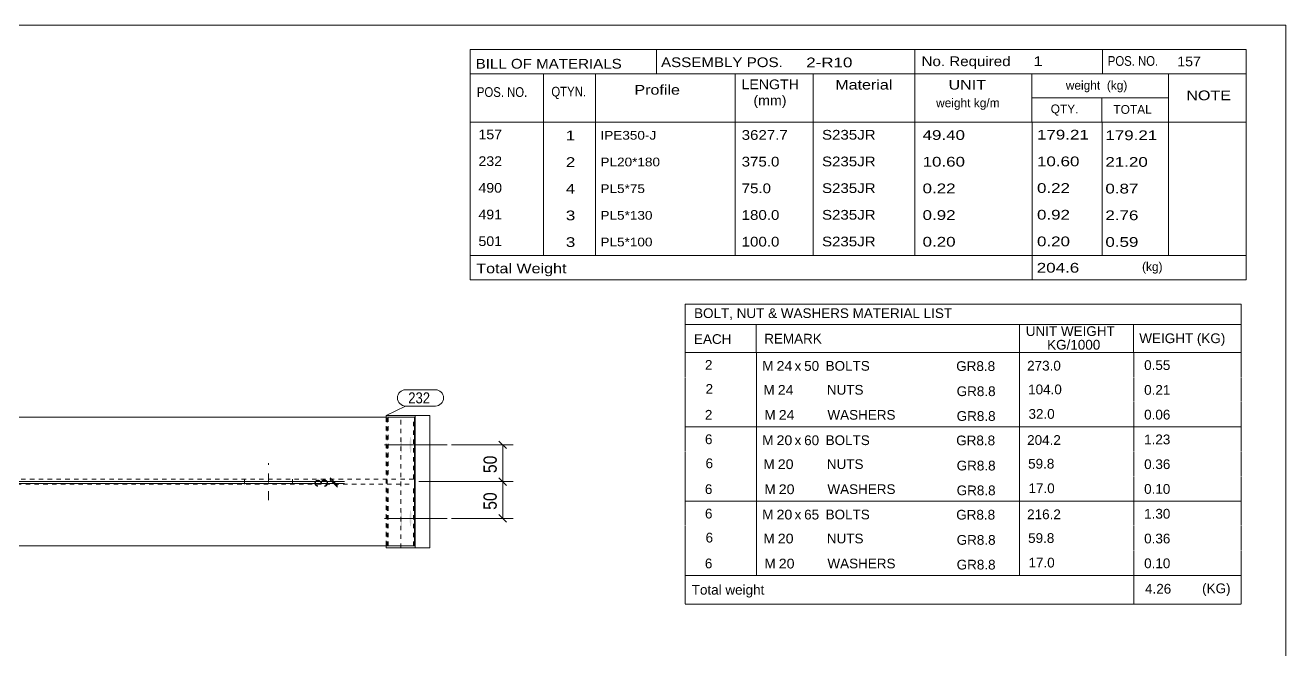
# Model space of a CAD drawing. Header units: millimetres. Extents: x 2 to 825, y 1 to 579.
# Drawn here: x 539.1 to 825, y 437.3 to 579 of the extents above; entities that cross this region are included whole.
import ezdxf

# ---------------------------------------------------------------- set-up
doc = ezdxf.new("R2010")
doc.units = ezdxf.units.MM
for name, pattern in [('XKITLINE00', [0]), ('XKITLINE01', [4, 1, -1, 1, -1]), ('XKITLINE02', [4, 2, -2])]:
    doc.linetypes.add(name, pattern=pattern)
for name, color, linetype, lineweight in [('Bolt', 3, 'Continuous', 0), ('Dimensions', 7, 'Continuous', 0), ('DrawingSheet', 5, 'Continuous', 0), ('OtherObjectType', 7, 'Continuous', 0), ('Part', 2, 'Continuous', 0), ('PartMark', 7, 'Continuous', 0)]:
    doc.layers.add(name, color=color, linetype=linetype, lineweight=lineweight)
doc.styles.add('ARIAL', font='ARIAL.TTF')
doc.styles.add('ARIAL_NARROW', font='ARIALN.TTF')

# ---------------------------------------------------------------- blocks, each defined once
blk = doc.blocks.new('*A26')
at = {"layer": 'Bolt', "color": 3, "linetype": 'XKITLINE02', "lineweight": 0}
for p, q in [((594.26, 471.32), (594.26, 479.65)), ((588.85, 474.9), (588.85, 476.07)), ((599.68, 474.9), (599.68, 476.07))]:
    blk.add_line(p, q, dxfattribs=at)
blk = doc.blocks.new('*A35')
at = {"layer": 'Bolt'}
for points in [[(624.58, 483.77), (624.58, 483.73), (624.58, 483.68), (624.58, 483.64), (624.58, 483.59), (624.58, 483.55), (624.58, 483.5), (624.58, 483.46), (624.58, 483.41), (624.58, 483.37), (624.58, 483.33), (624.57, 483.28), (624.57, 483.24), (624.57, 483.2), (624.57, 483.16), (624.57, 483.11), (624.57, 483.07), (624.56, 483.03), (624.56, 482.99), (624.56, 482.95), (624.56, 482.91), (624.56, 482.87), (624.55, 482.84), (624.55, 482.8), (624.55, 482.76), (624.54, 482.72), (624.54, 482.69), (624.54, 482.65), (624.54, 482.62), (624.53, 482.59), (624.53, 482.55), (624.53, 482.52), (624.52, 482.49), (624.52, 482.46), (624.52, 482.43), (624.51, 482.4), (624.51, 482.37), (624.51, 482.34), (624.5, 482.32), (624.5, 482.29), (624.49, 482.27), (624.49, 482.24), (624.49, 482.22), (624.48, 482.2), (624.48, 482.18), (624.47, 482.16), (624.47, 482.14), (624.46, 482.12), (624.46, 482.11), (624.46, 482.09), (624.45, 482.08), (624.45, 482.06), (624.44, 482.05), (624.44, 482.04), (624.43, 482.03), (624.43, 482.02), (624.42, 482.01), (624.42, 482), (624.41, 482), (624.41, 481.99), (624.4, 481.99), (624.4, 481.99), (624.4, 481.98), (624.39, 481.98), (624.39, 481.98), (624.38, 481.99), (624.38, 481.99), (624.37, 481.99), (624.37, 482), (624.36, 482), (624.36, 482.01), (624.35, 482.02), (624.35, 482.03), (624.34, 482.04), (624.34, 482.05), (624.33, 482.06), (624.33, 482.08), (624.33, 482.09), (624.32, 482.11), (624.32, 482.12), (624.31, 482.14), (624.31, 482.16), (624.3, 482.18), (624.3, 482.2), (624.3, 482.22), (624.29, 482.24), (624.29, 482.27), (624.28, 482.29), (624.28, 482.32), (624.28, 482.34), (624.27, 482.37), (624.27, 482.4), (624.26, 482.43), (624.26, 482.46), (624.26, 482.49), (624.25, 482.52), (624.25, 482.55), (624.25, 482.59), (624.24, 482.62), (624.24, 482.65), (624.24, 482.69), (624.24, 482.72), (624.23, 482.76), (624.23, 482.8), (624.23, 482.84), (624.23, 482.87), (624.22, 482.91), (624.22, 482.95), (624.22, 482.99), (624.22, 483.03), (624.21, 483.07), (624.21, 483.11), (624.21, 483.16), (624.21, 483.2), (624.21, 483.24), (624.21, 483.28), (624.21, 483.33), (624.2, 483.37), (624.2, 483.41), (624.2, 483.46), (624.2, 483.5), (624.2, 483.55), (624.2, 483.59), (624.2, 483.64), (624.2, 483.68), (624.2, 483.73), (624.2, 483.77), (624.2, 483.82), (624.2, 483.86), (624.2, 483.91), (624.2, 483.95), (624.2, 484), (624.2, 484.04), (624.2, 484.09), (624.2, 484.13), (624.2, 484.17), (624.2, 484.22), (624.2, 484.26), (624.21, 484.31), (624.21, 484.35), (624.21, 484.39), (624.21, 484.43), (624.21, 484.48), (624.21, 484.52), (624.21, 484.56), (624.22, 484.6), (624.22, 484.64), (624.22, 484.68), (624.22, 484.72), (624.23, 484.76), (624.23, 484.8), (624.23, 484.83), (624.23, 484.87), (624.24, 484.91), (624.24, 484.94), (624.24, 484.98), (624.24, 485.01), (624.25, 485.05), (624.25, 485.08), (624.25, 485.11), (624.26, 485.14), (624.26, 485.17), (624.26, 485.2), (624.27, 485.23), (624.27, 485.26), (624.28, 485.29), (624.28, 485.32), (624.28, 485.34), (624.29, 485.37), (624.29, 485.39), (624.3, 485.41), (624.3, 485.43), (624.3, 485.45), (624.31, 485.47), (624.31, 485.49), (624.32, 485.51), (624.32, 485.53), (624.33, 485.54), (624.33, 485.56), (624.33, 485.57), (624.34, 485.58), (624.34, 485.59), (624.35, 485.61), (624.35, 485.61), (624.36, 485.62), (624.36, 485.63), (624.37, 485.64), (624.37, 485.64), (624.38, 485.64), (624.38, 485.65), (624.39, 485.65), (624.39, 485.65), (624.4, 485.65), (624.4, 485.65), (624.4, 485.64), (624.41, 485.64), (624.41, 485.64), (624.42, 485.63), (624.42, 485.62), (624.43, 485.61), (624.43, 485.61), (624.44, 485.59), (624.44, 485.58), (624.45, 485.57), (624.45, 485.56), (624.46, 485.54), (624.46, 485.53), (624.46, 485.51), (624.47, 485.49), (624.47, 485.47), (624.48, 485.45), (624.48, 485.43), (624.49, 485.41), (624.49, 485.39), (624.49, 485.37), (624.5, 485.34), (624.5, 485.32), (624.51, 485.29), (624.51, 485.26), (624.51, 485.23), (624.52, 485.2), (624.52, 485.17), (624.52, 485.14), (624.53, 485.11), (624.53, 485.08), (624.53, 485.05), (624.54, 485.01), (624.54, 484.98), (624.54, 484.94), (624.54, 484.91), (624.55, 484.87), (624.55, 484.83), (624.55, 484.8), (624.56, 484.76), (624.56, 484.72), (624.56, 484.68), (624.56, 484.64), (624.56, 484.6), (624.57, 484.56), (624.57, 484.52), (624.57, 484.48), (624.57, 484.43), (624.57, 484.39), (624.57, 484.35), (624.58, 484.31), (624.58, 484.26), (624.58, 484.22), (624.58, 484.17), (624.58, 484.13), (624.58, 484.09), (624.58, 484.04), (624.58, 484), (624.58, 483.95), (624.58, 483.91), (624.58, 483.86), (624.58, 483.82)], [(626.68, 483.77), (626.68, 483.73), (626.68, 483.68), (626.68, 483.64), (626.68, 483.59), (626.68, 483.55), (626.68, 483.5), (626.68, 483.46), (626.68, 483.41), (626.67, 483.37), (626.67, 483.33), (626.67, 483.28), (626.67, 483.24), (626.67, 483.2), (626.67, 483.16), (626.67, 483.11), (626.66, 483.07), (626.66, 483.03), (626.66, 482.99), (626.66, 482.95), (626.66, 482.91), (626.65, 482.87), (626.65, 482.84), (626.65, 482.8), (626.65, 482.76), (626.64, 482.72), (626.64, 482.69), (626.64, 482.65), (626.63, 482.62), (626.63, 482.59), (626.63, 482.55), (626.62, 482.52), (626.62, 482.49), (626.62, 482.46), (626.61, 482.43), (626.61, 482.4), (626.61, 482.37), (626.6, 482.34), (626.6, 482.32), (626.6, 482.29), (626.59, 482.27), (626.59, 482.24), (626.58, 482.22), (626.58, 482.2), (626.57, 482.18), (626.57, 482.16), (626.57, 482.14), (626.56, 482.12), (626.56, 482.11), (626.55, 482.09), (626.55, 482.08), (626.54, 482.06), (626.54, 482.05), (626.54, 482.04), (626.53, 482.03), (626.53, 482.02), (626.52, 482.01), (626.52, 482), (626.51, 482), (626.51, 481.99), (626.5, 481.99), (626.5, 481.99), (626.49, 481.98), (626.49, 481.98), (626.48, 481.98), (626.48, 481.99), (626.47, 481.99), (626.47, 481.99), (626.46, 482), (626.46, 482), (626.46, 482.01), (626.45, 482.02), (626.45, 482.03), (626.44, 482.04), (626.44, 482.05), (626.43, 482.06), (626.43, 482.08), (626.42, 482.09), (626.42, 482.11), (626.41, 482.12), (626.41, 482.14), (626.41, 482.16), (626.4, 482.18), (626.4, 482.2), (626.39, 482.22), (626.39, 482.24), (626.39, 482.27), (626.38, 482.29), (626.38, 482.32), (626.37, 482.34), (626.37, 482.37), (626.37, 482.4), (626.36, 482.43), (626.36, 482.46), (626.36, 482.49), (626.35, 482.52), (626.35, 482.55), (626.35, 482.59), (626.34, 482.62), (626.34, 482.65), (626.34, 482.69), (626.33, 482.72), (626.33, 482.76), (626.33, 482.8), (626.33, 482.84), (626.32, 482.87), (626.32, 482.91), (626.32, 482.95), (626.32, 482.99), (626.31, 483.03), (626.31, 483.07), (626.31, 483.11), (626.31, 483.16), (626.31, 483.2), (626.31, 483.24), (626.3, 483.28), (626.3, 483.33), (626.3, 483.37), (626.3, 483.41), (626.3, 483.46), (626.3, 483.5), (626.3, 483.55), (626.3, 483.59), (626.3, 483.64), (626.3, 483.68), (626.3, 483.73), (626.3, 483.77), (626.3, 483.82), (626.3, 483.86), (626.3, 483.91), (626.3, 483.95), (626.3, 484), (626.3, 484.04), (626.3, 484.09), (626.3, 484.13), (626.3, 484.17), (626.3, 484.22), (626.3, 484.26), (626.3, 484.31), (626.3, 484.35), (626.31, 484.39), (626.31, 484.43), (626.31, 484.48), (626.31, 484.52), (626.31, 484.56), (626.31, 484.6), (626.32, 484.64), (626.32, 484.68), (626.32, 484.72), (626.32, 484.76), (626.33, 484.8), (626.33, 484.83), (626.33, 484.87), (626.33, 484.91), (626.34, 484.94), (626.34, 484.98), (626.34, 485.01), (626.35, 485.05), (626.35, 485.08), (626.35, 485.11), (626.36, 485.14), (626.36, 485.17), (626.36, 485.2), (626.37, 485.23), (626.37, 485.26), (626.37, 485.29), (626.38, 485.32), (626.38, 485.34), (626.39, 485.37), (626.39, 485.39), (626.39, 485.41), (626.4, 485.43), (626.4, 485.45), (626.41, 485.47), (626.41, 485.49), (626.41, 485.51), (626.42, 485.53), (626.42, 485.54), (626.43, 485.56), (626.43, 485.57), (626.44, 485.58), (626.44, 485.59), (626.45, 485.61), (626.45, 485.61), (626.46, 485.62), (626.46, 485.63), (626.46, 485.64), (626.47, 485.64), (626.47, 485.64), (626.48, 485.65), (626.48, 485.65), (626.49, 485.65), (626.49, 485.65), (626.5, 485.65), (626.5, 485.64), (626.51, 485.64), (626.51, 485.64), (626.52, 485.63), (626.52, 485.62), (626.53, 485.61), (626.53, 485.61), (626.54, 485.59), (626.54, 485.58), (626.54, 485.57), (626.55, 485.56), (626.55, 485.54), (626.56, 485.53), (626.56, 485.51), (626.57, 485.49), (626.57, 485.47), (626.57, 485.45), (626.58, 485.43), (626.58, 485.41), (626.59, 485.39), (626.59, 485.37), (626.6, 485.34), (626.6, 485.32), (626.6, 485.29), (626.61, 485.26), (626.61, 485.23), (626.61, 485.2), (626.62, 485.17), (626.62, 485.14), (626.62, 485.11), (626.63, 485.08), (626.63, 485.05), (626.63, 485.01), (626.64, 484.98), (626.64, 484.94), (626.64, 484.91), (626.65, 484.87), (626.65, 484.83), (626.65, 484.8), (626.65, 484.76), (626.66, 484.72), (626.66, 484.68), (626.66, 484.64), (626.66, 484.6), (626.66, 484.56), (626.67, 484.52), (626.67, 484.48), (626.67, 484.43), (626.67, 484.39), (626.67, 484.35), (626.67, 484.31), (626.67, 484.26), (626.68, 484.22), (626.68, 484.17), (626.68, 484.13), (626.68, 484.09), (626.68, 484.04), (626.68, 484), (626.68, 483.95), (626.68, 483.91), (626.68, 483.86), (626.68, 483.82)], [(624.58, 467.1), (624.58, 467.06), (624.58, 467.01), (624.58, 466.97), (624.58, 466.93), (624.58, 466.88), (624.58, 466.84), (624.58, 466.79), (624.58, 466.75), (624.58, 466.7), (624.58, 466.66), (624.57, 466.62), (624.57, 466.57), (624.57, 466.53), (624.57, 466.49), (624.57, 466.45), (624.57, 466.41), (624.56, 466.37), (624.56, 466.33), (624.56, 466.29), (624.56, 466.25), (624.56, 466.21), (624.55, 466.17), (624.55, 466.13), (624.55, 466.09), (624.54, 466.06), (624.54, 466.02), (624.54, 465.99), (624.54, 465.95), (624.53, 465.92), (624.53, 465.89), (624.53, 465.85), (624.52, 465.82), (624.52, 465.79), (624.52, 465.76), (624.51, 465.73), (624.51, 465.7), (624.51, 465.68), (624.5, 465.65), (624.5, 465.63), (624.49, 465.6), (624.49, 465.58), (624.49, 465.55), (624.48, 465.53), (624.48, 465.51), (624.47, 465.49), (624.47, 465.47), (624.46, 465.46), (624.46, 465.44), (624.46, 465.42), (624.45, 465.41), (624.45, 465.4), (624.44, 465.38), (624.44, 465.37), (624.43, 465.36), (624.43, 465.35), (624.42, 465.34), (624.42, 465.34), (624.41, 465.33), (624.41, 465.33), (624.4, 465.32), (624.4, 465.32), (624.4, 465.32), (624.39, 465.32), (624.39, 465.32), (624.38, 465.32), (624.38, 465.32), (624.37, 465.33), (624.37, 465.33), (624.36, 465.34), (624.36, 465.34), (624.35, 465.35), (624.35, 465.36), (624.34, 465.37), (624.34, 465.38), (624.33, 465.4), (624.33, 465.41), (624.33, 465.42), (624.32, 465.44), (624.32, 465.46), (624.31, 465.47), (624.31, 465.49), (624.3, 465.51), (624.3, 465.53), (624.3, 465.55), (624.29, 465.58), (624.29, 465.6), (624.28, 465.63), (624.28, 465.65), (624.28, 465.68), (624.27, 465.7), (624.27, 465.73), (624.26, 465.76), (624.26, 465.79), (624.26, 465.82), (624.25, 465.85), (624.25, 465.89), (624.25, 465.92), (624.24, 465.95), (624.24, 465.99), (624.24, 466.02), (624.24, 466.06), (624.23, 466.09), (624.23, 466.13), (624.23, 466.17), (624.23, 466.21), (624.22, 466.25), (624.22, 466.29), (624.22, 466.33), (624.22, 466.37), (624.21, 466.41), (624.21, 466.45), (624.21, 466.49), (624.21, 466.53), (624.21, 466.57), (624.21, 466.62), (624.21, 466.66), (624.2, 466.7), (624.2, 466.75), (624.2, 466.79), (624.2, 466.84), (624.2, 466.88), (624.2, 466.93), (624.2, 466.97), (624.2, 467.01), (624.2, 467.06), (624.2, 467.1), (624.2, 467.15), (624.2, 467.19), (624.2, 467.24), (624.2, 467.28), (624.2, 467.33), (624.2, 467.37), (624.2, 467.42), (624.2, 467.46), (624.2, 467.51), (624.2, 467.55), (624.2, 467.6), (624.21, 467.64), (624.21, 467.68), (624.21, 467.72), (624.21, 467.77), (624.21, 467.81), (624.21, 467.85), (624.21, 467.89), (624.22, 467.93), (624.22, 467.97), (624.22, 468.01), (624.22, 468.05), (624.23, 468.09), (624.23, 468.13), (624.23, 468.17), (624.23, 468.21), (624.24, 468.24), (624.24, 468.28), (624.24, 468.31), (624.24, 468.35), (624.25, 468.38), (624.25, 468.41), (624.25, 468.45), (624.26, 468.48), (624.26, 468.51), (624.26, 468.54), (624.27, 468.57), (624.27, 468.59), (624.28, 468.62), (624.28, 468.65), (624.28, 468.67), (624.29, 468.7), (624.29, 468.72), (624.3, 468.74), (624.3, 468.77), (624.3, 468.79), (624.31, 468.81), (624.31, 468.83), (624.32, 468.84), (624.32, 468.86), (624.33, 468.88), (624.33, 468.89), (624.33, 468.9), (624.34, 468.92), (624.34, 468.93), (624.35, 468.94), (624.35, 468.95), (624.36, 468.96), (624.36, 468.96), (624.37, 468.97), (624.37, 468.97), (624.38, 468.98), (624.38, 468.98), (624.39, 468.98), (624.39, 468.98), (624.4, 468.98), (624.4, 468.98), (624.4, 468.98), (624.41, 468.97), (624.41, 468.97), (624.42, 468.96), (624.42, 468.96), (624.43, 468.95), (624.43, 468.94), (624.44, 468.93), (624.44, 468.92), (624.45, 468.9), (624.45, 468.89), (624.46, 468.88), (624.46, 468.86), (624.46, 468.84), (624.47, 468.83), (624.47, 468.81), (624.48, 468.79), (624.48, 468.77), (624.49, 468.74), (624.49, 468.72), (624.49, 468.7), (624.5, 468.67), (624.5, 468.65), (624.51, 468.62), (624.51, 468.59), (624.51, 468.57), (624.52, 468.54), (624.52, 468.51), (624.52, 468.48), (624.53, 468.45), (624.53, 468.41), (624.53, 468.38), (624.54, 468.35), (624.54, 468.31), (624.54, 468.28), (624.54, 468.24), (624.55, 468.21), (624.55, 468.17), (624.55, 468.13), (624.56, 468.09), (624.56, 468.05), (624.56, 468.01), (624.56, 467.97), (624.56, 467.93), (624.57, 467.89), (624.57, 467.85), (624.57, 467.81), (624.57, 467.77), (624.57, 467.72), (624.57, 467.68), (624.58, 467.64), (624.58, 467.6), (624.58, 467.55), (624.58, 467.51), (624.58, 467.46), (624.58, 467.42), (624.58, 467.37), (624.58, 467.33), (624.58, 467.28), (624.58, 467.24), (624.58, 467.19), (624.58, 467.15)], [(626.68, 467.1), (626.68, 467.06), (626.68, 467.01), (626.68, 466.97), (626.68, 466.93), (626.68, 466.88), (626.68, 466.84), (626.68, 466.79), (626.68, 466.75), (626.67, 466.7), (626.67, 466.66), (626.67, 466.62), (626.67, 466.57), (626.67, 466.53), (626.67, 466.49), (626.67, 466.45), (626.66, 466.41), (626.66, 466.37), (626.66, 466.33), (626.66, 466.29), (626.66, 466.25), (626.65, 466.21), (626.65, 466.17), (626.65, 466.13), (626.65, 466.09), (626.64, 466.06), (626.64, 466.02), (626.64, 465.99), (626.63, 465.95), (626.63, 465.92), (626.63, 465.89), (626.62, 465.85), (626.62, 465.82), (626.62, 465.79), (626.61, 465.76), (626.61, 465.73), (626.61, 465.7), (626.6, 465.68), (626.6, 465.65), (626.6, 465.63), (626.59, 465.6), (626.59, 465.58), (626.58, 465.55), (626.58, 465.53), (626.57, 465.51), (626.57, 465.49), (626.57, 465.47), (626.56, 465.46), (626.56, 465.44), (626.55, 465.42), (626.55, 465.41), (626.54, 465.4), (626.54, 465.38), (626.54, 465.37), (626.53, 465.36), (626.53, 465.35), (626.52, 465.34), (626.52, 465.34), (626.51, 465.33), (626.51, 465.33), (626.5, 465.32), (626.5, 465.32), (626.49, 465.32), (626.49, 465.32), (626.48, 465.32), (626.48, 465.32), (626.47, 465.32), (626.47, 465.33), (626.46, 465.33), (626.46, 465.34), (626.46, 465.34), (626.45, 465.35), (626.45, 465.36), (626.44, 465.37), (626.44, 465.38), (626.43, 465.4), (626.43, 465.41), (626.42, 465.42), (626.42, 465.44), (626.41, 465.46), (626.41, 465.47), (626.41, 465.49), (626.4, 465.51), (626.4, 465.53), (626.39, 465.55), (626.39, 465.58), (626.39, 465.6), (626.38, 465.63), (626.38, 465.65), (626.37, 465.68), (626.37, 465.7), (626.37, 465.73), (626.36, 465.76), (626.36, 465.79), (626.36, 465.82), (626.35, 465.85), (626.35, 465.89), (626.35, 465.92), (626.34, 465.95), (626.34, 465.99), (626.34, 466.02), (626.33, 466.06), (626.33, 466.09), (626.33, 466.13), (626.33, 466.17), (626.32, 466.21), (626.32, 466.25), (626.32, 466.29), (626.32, 466.33), (626.31, 466.37), (626.31, 466.41), (626.31, 466.45), (626.31, 466.49), (626.31, 466.53), (626.31, 466.57), (626.3, 466.62), (626.3, 466.66), (626.3, 466.7), (626.3, 466.75), (626.3, 466.79), (626.3, 466.84), (626.3, 466.88), (626.3, 466.93), (626.3, 466.97), (626.3, 467.01), (626.3, 467.06), (626.3, 467.1), (626.3, 467.15), (626.3, 467.19), (626.3, 467.24), (626.3, 467.28), (626.3, 467.33), (626.3, 467.37), (626.3, 467.42), (626.3, 467.46), (626.3, 467.51), (626.3, 467.55), (626.3, 467.6), (626.3, 467.64), (626.3, 467.68), (626.31, 467.72), (626.31, 467.77), (626.31, 467.81), (626.31, 467.85), (626.31, 467.89), (626.31, 467.93), (626.32, 467.97), (626.32, 468.01), (626.32, 468.05), (626.32, 468.09), (626.33, 468.13), (626.33, 468.17), (626.33, 468.21), (626.33, 468.24), (626.34, 468.28), (626.34, 468.31), (626.34, 468.35), (626.35, 468.38), (626.35, 468.41), (626.35, 468.45), (626.36, 468.48), (626.36, 468.51), (626.36, 468.54), (626.37, 468.57), (626.37, 468.59), (626.37, 468.62), (626.38, 468.65), (626.38, 468.67), (626.39, 468.7), (626.39, 468.72), (626.39, 468.74), (626.4, 468.77), (626.4, 468.79), (626.41, 468.81), (626.41, 468.83), (626.41, 468.84), (626.42, 468.86), (626.42, 468.88), (626.43, 468.89), (626.43, 468.9), (626.44, 468.92), (626.44, 468.93), (626.45, 468.94), (626.45, 468.95), (626.46, 468.96), (626.46, 468.96), (626.46, 468.97), (626.47, 468.97), (626.47, 468.98), (626.48, 468.98), (626.48, 468.98), (626.49, 468.98), (626.49, 468.98), (626.5, 468.98), (626.5, 468.98), (626.51, 468.97), (626.51, 468.97), (626.52, 468.96), (626.52, 468.96), (626.53, 468.95), (626.53, 468.94), (626.54, 468.93), (626.54, 468.92), (626.54, 468.9), (626.55, 468.89), (626.55, 468.88), (626.56, 468.86), (626.56, 468.84), (626.57, 468.83), (626.57, 468.81), (626.57, 468.79), (626.58, 468.77), (626.58, 468.74), (626.59, 468.72), (626.59, 468.7), (626.6, 468.67), (626.6, 468.65), (626.6, 468.62), (626.61, 468.59), (626.61, 468.57), (626.61, 468.54), (626.62, 468.51), (626.62, 468.48), (626.62, 468.45), (626.63, 468.41), (626.63, 468.38), (626.63, 468.35), (626.64, 468.31), (626.64, 468.28), (626.64, 468.24), (626.65, 468.21), (626.65, 468.17), (626.65, 468.13), (626.65, 468.09), (626.66, 468.05), (626.66, 468.01), (626.66, 467.97), (626.66, 467.93), (626.66, 467.89), (626.67, 467.85), (626.67, 467.81), (626.67, 467.77), (626.67, 467.72), (626.67, 467.68), (626.67, 467.64), (626.67, 467.6), (626.68, 467.55), (626.68, 467.51), (626.68, 467.46), (626.68, 467.42), (626.68, 467.37), (626.68, 467.33), (626.68, 467.28), (626.68, 467.24), (626.68, 467.19), (626.68, 467.15)]]:
    blk.add_hatch(color=3, dxfattribs=at).paths.add_polyline_path(points, flags=17)
at = {"layer": 'Bolt', "color": 3, "linetype": 'XKITLINE02', "lineweight": 0}
for p, q in [((630.58, 483.82), (619.81, 483.82)), ((630.58, 467.15), (619.81, 467.15))]:
    blk.add_line(p, q, dxfattribs=at)
at = {"layer": 'Bolt', "color": 3, "linetype": 'XKITLINE00', "lineweight": 0}
for p, q in [((632.68, 483.82), (621.9, 483.82)), ((634.78, 483.82), (624, 483.82)), ((632.68, 467.15), (621.9, 467.15)), ((634.78, 467.15), (624, 467.15))]:
    blk.add_line(p, q, dxfattribs=at)
blk = doc.blocks.new('*A36')
at = {"layer": 'Part', "color": 2, "linetype": 'XKITLINE00', "lineweight": 0}
for p, q in [((627.36, 490.07), (421.19, 490.07)), ((627.36, 460.9), (627.36, 490.07)), ((627.36, 460.9), (421.19, 460.9))]:
    blk.add_line(p, q, dxfattribs=at)
at = {"layer": 'Part', "color": 7, "linetype": 'XKITLINE01', "lineweight": 0}
for p, q in [((621.21, 460.9), (621.21, 490.07)), ((621.4, 490.07), (621.4, 476.07)), ((627.17, 476.07), (627.17, 490.07)), ((627.17, 476.07), (421.19, 476.07)), ((421.19, 474.9), (627.17, 474.9)), ((621.4, 460.9), (621.4, 474.9)), ((627.17, 460.9), (627.17, 474.9))]:
    blk.add_line(p, q, dxfattribs=at)
blk = doc.blocks.new('*A48')
at = {"layer": 'Part', "color": 2, "linetype": 'XKITLINE00', "lineweight": 0}
for p, q in [((620.98, 490.48), (620.98, 490.07)), ((627.54, 490.48), (620.98, 490.48)), ((630.85, 490.48), (627.54, 490.48)), ((627.54, 460.48), (627.54, 490.48)), ((630.85, 490.48), (630.85, 460.48)), ((620.98, 460.48), (620.98, 460.9)), ((630.85, 460.48), (620.98, 460.48))]:
    blk.add_line(p, q, dxfattribs=at)
at = {"layer": 'Part', "color": 7, "linetype": 'XKITLINE01', "lineweight": 0}
for p, q in [((620.98, 490.07), (620.98, 460.9)), ((624.3, 460.48), (624.3, 490.48))]:
    blk.add_line(p, q, dxfattribs=at)
blk = doc.blocks.new('*A61')
at = {"layer": 'DrawingSheet', "color": 5, "linetype": 'XKITLINE00', "lineweight": 0}
for p, q in [((825, 579), (5, 579)), ((825, 5), (825, 579))]:
    blk.add_line(p, q, dxfattribs=at)
blk = doc.blocks.new('*A62')
at = {"layer": 'OtherObjectType', "color": 7, "linetype": 'XKITLINE00', "lineweight": 0}
for p, q in [((688.76, 515.75), (688.75, 504.75)), ((688.76, 515.75), (814.88, 515.75)), ((814.88, 515.75), (814.88, 504.75)), ((688.75, 511.1), (814.88, 511.1)), ((704.87, 511.11), (704.87, 504.75)), ((764.57, 511.11), (764.57, 504.75)), ((790.47, 511.09), (790.47, 504.75)), ((688.76, 504.72), (688.76, 499.22)), ((688.77, 504.75), (814.88, 504.75)), ((704.92, 504.75), (704.92, 499.13)), ((764.57, 504.75), (764.57, 499.13)), ((790.5, 504.75), (790.5, 499.25)), ((814.88, 504.75), (814.88, 499.25)), ((688.79, 499.13), (688.79, 493.52)), ((704.95, 499.13), (704.95, 493.51)), ((764.57, 499.13), (764.57, 493.51)), ((790.5, 499.13), (790.5, 493.63)), ((814.88, 499.13), (814.88, 493.63)), ((688.79, 493.5), (688.79, 487.93)), ((704.95, 493.51), (704.95, 487.89)), ((764.57, 493.51), (764.57, 487.89)), ((790.5, 493.51), (790.5, 487.9)), ((814.88, 493.51), (814.88, 487.9)), ((814.88, 487.9), (688.75, 487.93)), ((688.76, 487.86), (688.76, 482.36)), ((704.92, 487.89), (704.92, 482.27)), ((764.57, 487.89), (764.57, 482.27)), ((790.5, 487.89), (790.5, 482.39)), ((814.88, 487.89), (814.88, 482.39)), ((688.79, 482.27), (688.79, 476.66)), ((704.95, 482.27), (704.95, 476.66)), ((764.57, 482.27), (764.57, 476.66)), ((790.5, 482.27), (790.5, 476.77)), ((814.88, 482.27), (814.88, 476.77)), ((688.79, 476.64), (688.79, 471.07)), ((704.95, 476.65), (704.95, 471.04)), ((764.57, 476.66), (764.57, 471.04)), ((790.5, 476.65), (790.5, 471.05)), ((814.88, 476.65), (814.88, 471.04)), ((814.88, 471.04), (688.75, 471.07)), ((688.76, 471.01), (688.76, 465.51)), ((704.92, 471.03), (704.92, 465.42)), ((764.57, 471.04), (764.57, 465.42)), ((790.5, 471.03), (790.5, 465.53)), ((814.88, 471.04), (814.88, 465.54)), ((688.79, 465.42), (688.79, 459.8)), ((704.95, 465.42), (704.95, 459.8)), ((764.57, 465.42), (764.57, 459.8)), ((790.5, 465.41), (790.5, 459.91)), ((814.88, 465.42), (814.88, 459.92)), ((688.79, 459.78), (688.79, 454.22)), ((704.95, 459.8), (704.95, 454.18)), ((764.57, 459.8), (764.57, 454.18)), ((790.5, 459.8), (790.5, 454.19)), ((814.88, 459.8), (814.88, 454.19)), ((814.88, 454.19), (688.75, 454.22)), ((688.78, 454.18), (688.78, 447.77)), ((688.85, 454.18), (814.87, 454.18)), ((790.5, 454.15), (790.5, 447.73)), ((814.87, 454.15), (814.87, 447.74)), ((688.77, 447.73), (814.87, 447.73))]:
    blk.add_line(p, q, dxfattribs=at)
at = {"layer": 'OtherObjectType', "color": 7, "style": 'ARIAL_NARROW'}
for s, width, p in [('BOLT, NUT & WASHERS MATERIAL LIST', 1.211571, (690.79, 512.59)), ('EACH', 1.211571, (690.78, 506.72)), ('REMARK', 1.211571, (706.7, 506.81)), ('UNIT WEIGHT', 1.211571, (766.03, 508.52)), ('WEIGHT (KG)', 1.211571, (791.78, 506.9)), (' KG/1000', 1.211571, (770.02, 505.43)), ('2', 1.211571, (693.26, 500.85)), ('M', 1.211571, (706.26, 500.65)), ('24', 1.275, (709.5, 500.63)), ('x', 1.211571, (713.58, 500.63)), ('50', 1.211571, (715.76, 500.62)), ('BOLTS', 1.211571, (720.63, 500.64)), ('GR8.8', 1.211571, (750.25, 500.59)), ('273.0', 1.211571, (766.34, 500.68)), ('0.55', 1.211571, (792.87, 500.81)), ('2', 1.211571, (693.4, 495.41)), ('104.0', 1.211571, (766.56, 495.3)), ('M', 1.211571, (706.54, 495.21)), ('24', 1.275, (709.78, 495.19)), ('NUTS', 1.211571, (720.91, 495.21)), ('GR8.8', 1.211571, (750.35, 494.89)), ('0.21', 1.211571, (792.87, 495.19)), ('32.0', 1.211571, (766.64, 489.74)), ('0.06', 1.211571, (792.87, 489.58)), ('2', 1.211571, (693.24, 489.54)), ('M', 1.211571, (706.76, 489.54)), ('24', 1.275, (710, 489.52)), ('WASHERS', 1.211571, (721.04, 489.53)), ('GR8.8', 1.211571, (750.35, 489.27)), ('6', 1.211571, (693.26, 484)), ('204.2', 1.211571, (766.34, 483.82)), ('1.23', 1.211571, (792.87, 483.96)), ('M', 1.211571, (706.26, 483.79)), ('20', 1.275, (709.5, 483.77)), ('x', 1.211571, (713.58, 483.77)), ('60', 1.211571, (715.76, 483.76)), ('BOLTS', 1.211571, (720.63, 483.78)), ('GR8.8', 1.211571, (750.25, 483.73)), ('6', 1.211571, (693.4, 478.55)), ('M', 1.211571, (706.54, 478.36)), ('20', 1.275, (709.78, 478.34)), ('NUTS', 1.211571, (720.91, 478.35)), ('59.8', 1.211571, (766.56, 478.45)), ('0.36', 1.211571, (792.87, 478.34)), ('GR8.8', 1.211571, (750.35, 478.03)), ('6', 1.211571, (693.24, 472.68)), ('M', 1.211571, (706.76, 472.68)), ('20', 1.275, (710, 472.66)), ('WASHERS', 1.211571, (721.04, 472.68)), ('GR8.8', 1.211571, (750.35, 472.41)), ('17.0', 1.211571, (766.64, 472.88)), ('0.10', 1.211571, (792.87, 472.72)), ('6', 1.211571, (693.26, 467.14)), ('M', 1.211571, (706.26, 466.93)), ('20', 1.275, (709.5, 466.91)), ('65', 1.211571, (715.76, 466.91)), ('BOLTS', 1.211571, (720.63, 466.93)), ('GR8.8', 1.211571, (750.25, 466.88)), ('216.2', 1.211571, (766.34, 466.97)), ('1.30', 1.211571, (792.87, 467.1)), ('x', 1.211571, (713.58, 466.92)), ('6', 1.211571, (693.4, 461.69)), ('M', 1.211571, (706.54, 461.5)), ('20', 1.275, (709.78, 461.48)), ('NUTS', 1.211571, (720.91, 461.49)), ('GR8.8', 1.211571, (750.35, 461.17)), ('59.8', 1.211571, (766.56, 461.59)), ('0.36', 1.211571, (792.87, 461.48)), ('6', 1.211571, (693.24, 455.83)), ('M', 1.211571, (706.76, 455.83)), ('20', 1.275, (710, 455.8)), ('WASHERS', 1.211571, (721.04, 455.82)), ('GR8.8', 1.211571, (750.35, 455.56)), ('17.0', 1.211571, (766.64, 456.02)), ('0.10', 1.211571, (792.87, 455.86)), ('Total weight', 1.211571, (690.26, 449.86)), ('4.26', 1.211571, (793.07, 450.09)), ('(KG)', 1.211571, (806.02, 450.18))]:
    blk.add_text(s, height=2.2, dxfattribs=dict(at, width=width)).set_placement(p)
blk = doc.blocks.new('*A67')
at = {"layer": 'OtherObjectType', "color": 7, "linetype": 'XKITLINE00', "lineweight": 0}
for p, q in [((639.98, 573.5), (815.98, 573.5)), ((639.98, 573.5), (639.98, 562.5)), ((682.26, 573.42), (682.26, 567.87)), ((740.85, 568), (740.85, 573.5)), ((783.43, 567.96), (783.43, 573.42)), ((815.98, 568), (815.98, 573.5)), ((639.98, 568), (815.98, 568)), ((656.64, 568), (656.64, 557)), ((668.4, 567.98), (668.4, 557.03)), ((700.12, 567.99), (700.13, 557)), ((717.78, 567.98), (717.78, 557)), ((740.85, 567.98), (740.85, 557)), ((767.43, 568), (767.43, 557)), ((798.42, 568), (798.42, 557)), ((815.98, 568), (815.98, 562.5)), ((639.98, 562.5), (639.98, 557)), ((767.45, 562.52), (798.45, 562.52)), ((783.28, 562.52), (783.28, 557)), ((815.98, 562.5), (815.98, 557)), ((639.98, 557), (815.98, 557)), ((639.98, 557), (639.98, 550.95)), ((656.63, 557), (656.63, 550.95)), ((668.44, 556.99), (668.44, 550.95)), ((700.12, 557), (700.11, 550.95)), ((717.79, 557), (717.79, 550.95)), ((740.87, 557), (740.87, 550.95)), ((767.44, 557), (767.44, 550.95)), ((783.33, 556.95), (783.33, 550.95)), ((798.43, 557), (798.43, 550.95)), ((815.98, 557), (815.98, 550.95)), ((639.98, 550.95), (639.98, 544.9)), ((656.63, 550.95), (656.63, 544.9)), ((668.44, 550.94), (668.44, 544.9)), ((700.12, 550.95), (700.11, 544.9)), ((717.79, 550.95), (717.79, 544.9)), ((740.87, 550.95), (740.87, 544.9)), ((767.44, 550.95), (767.44, 544.9)), ((783.33, 550.9), (783.33, 544.9)), ((798.43, 550.95), (798.43, 544.9)), ((815.98, 550.95), (815.98, 544.9)), ((639.98, 544.9), (639.98, 538.85)), ((656.63, 544.9), (656.63, 538.85)), ((668.44, 544.89), (668.44, 538.85)), ((700.12, 544.9), (700.11, 538.85)), ((717.79, 544.9), (717.79, 538.85)), ((740.87, 544.9), (740.87, 538.85)), ((767.44, 544.9), (767.44, 538.85)), ((783.33, 544.85), (783.33, 538.85)), ((798.43, 544.9), (798.43, 538.85)), ((815.98, 544.9), (815.98, 538.85)), ((639.98, 538.85), (639.98, 532.8)), ((656.63, 538.85), (656.63, 532.8)), ((668.44, 538.84), (668.44, 532.8)), ((700.12, 538.85), (700.11, 532.8)), ((717.79, 538.85), (717.79, 532.8)), ((740.87, 538.85), (740.87, 532.8)), ((767.44, 538.85), (767.44, 532.8)), ((783.33, 538.8), (783.33, 532.8)), ((798.43, 538.85), (798.43, 532.8)), ((815.98, 538.85), (815.98, 532.8)), ((639.98, 532.8), (639.98, 526.75)), ((656.63, 532.8), (656.63, 526.75)), ((668.44, 532.79), (668.44, 526.75)), ((700.12, 532.8), (700.11, 526.75)), ((717.79, 532.8), (717.79, 526.75)), ((740.87, 532.8), (740.87, 526.75)), ((767.44, 532.8), (767.44, 526.75)), ((783.33, 532.75), (783.33, 526.75)), ((798.43, 532.8), (798.43, 526.75)), ((815.98, 532.8), (815.98, 526.75)), ((639.98, 526.75), (815.98, 526.75)), ((639.98, 526.75), (639.98, 521.25)), ((767.44, 526.75), (767.44, 521.25)), ((815.98, 526.75), (815.98, 521.25)), ((639.98, 521.25), (815.98, 521.25))]:
    blk.add_line(p, q, dxfattribs=at)
at = {"layer": 'OtherObjectType', "color": 7, "style": 'ARIAL_NARROW'}
for s, height, width, p in [('No. Required', 2.2, 1.36, (742.39, 569.72)), ('1', 2.2, 1.525501, (767.75, 569.72)), ('POS. NO.', 2.2, 1.02, (784.63, 569.79)), ('157', 2.2, 1.270501, (800.4, 569.69)), ('BILL OF MATERIALS', 2.2, 1.36, (641.25, 569.16)), ('ASSEMBLY POS.', 2.2, 1.36, (683.3, 569.5)), ('2-R10', 2.2, 1.525501, (716.23, 569.46)), ('LENGTH', 2.2, 1.275, (701.54, 564.49)), ('Material', 2.2, 1.445, (722.81, 564.41)), ('UNIT', 2.2, 1.445, (748.52, 564.4)), ('weight  (kg)', 1.98, 1.19, (775.11, 564.39)), ('POS. NO.', 2.2, 1.02, (641.53, 562.74)), ('QTYN.', 2.2, 1.02, (658.42, 562.84)), ('Profile', 2.2, 1.445, (677.26, 563.25)), ('NOTE', 2.2, 1.445, (802.44, 561.99)), ('(mm)', 2.2, 1.275, (704.26, 560.86)), ('weight kg/m', 1.98, 1.19, (745.69, 560.4)), ('QTY.', 1.98, 1.19, (771.68, 559.03)), ('TOTAL', 1.98, 1.19, (785.9, 558.91)), ('157', 2.2, 1.270501, (641.89, 553.12)), ('1', 2.2, 1.525501, (661.71, 552.91)), ('IPE350-J', 1.98, 1.355501, (669.56, 553.04)), ('3627.7', 2.2, 1.355501, (701.59, 553.01)), ('S235JR', 2.2, 1.355501, (719.81, 553.05)), ('49.40', 2.2, 1.525501, (742.62, 552.99)), ('179.21', 2.2, 1.525501, (768.57, 553.07)), ('179.21', 2.2, 1.525501, (784.08, 552.94)), ('232', 2.2, 1.270501, (641.89, 547.07)), ('2', 2.2, 1.525501, (661.71, 546.86)), ('PL20*180', 1.98, 1.355501, (669.56, 546.99)), ('375.0', 2.2, 1.355501, (701.59, 546.96)), ('S235JR', 2.2, 1.355501, (719.81, 547)), ('10.60', 2.2, 1.525501, (742.62, 546.94)), ('10.60', 2.2, 1.525501, (768.57, 547.02)), ('21.20', 2.2, 1.525501, (784.08, 546.89)), ('490', 2.2, 1.270501, (641.89, 541.02)), ('4', 2.2, 1.525501, (661.71, 540.81)), ('PL5*75', 1.98, 1.355501, (669.56, 540.94)), ('75.0', 2.2, 1.355501, (701.59, 540.91)), ('S235JR', 2.2, 1.355501, (719.81, 540.95)), ('0.22', 2.2, 1.525501, (742.62, 540.89)), ('0.22', 2.2, 1.525501, (768.57, 540.97)), ('0.87', 2.2, 1.525501, (784.08, 540.84)), ('491', 2.2, 1.270501, (641.89, 534.97)), ('3', 2.2, 1.525501, (661.71, 534.76)), ('PL5*130', 1.98, 1.355501, (669.56, 534.89)), ('180.0', 2.2, 1.355501, (701.59, 534.86)), ('S235JR', 2.2, 1.355501, (719.81, 534.9)), ('0.92', 2.2, 1.525501, (742.62, 534.84)), ('0.92', 2.2, 1.525501, (768.57, 534.92)), ('2.76', 2.2, 1.525501, (784.08, 534.79)), ('501', 2.2, 1.270501, (641.89, 528.92)), ('3', 2.2, 1.525501, (661.71, 528.71)), ('PL5*100', 1.98, 1.355501, (669.56, 528.84)), ('100.0', 2.2, 1.355501, (701.59, 528.81)), ('S235JR', 2.2, 1.355501, (719.81, 528.85)), ('0.20', 2.2, 1.525501, (742.62, 528.79)), ('0.20', 2.2, 1.525501, (768.57, 528.87)), ('0.59', 2.2, 1.525501, (784.08, 528.74)), ('Total Weight', 2.2, 1.445, (641.4, 522.74)), ('204.6', 2.2, 1.525501, (768.52, 522.89)), ('(kg)', 1.98, 1.19, (792.4, 523.26))]:
    blk.add_text(s, height=height, dxfattribs=dict(at, width=width)).set_placement(p)
blk = doc.blocks.new('*A107')
at = {"layer": 'Dimensions', "color": 7, "linetype": 'XKITLINE00', "lineweight": 0}
for p, q in [((628.36, 475.48), (649.78, 475.48)), ((646.53, 476.33), (648.23, 474.63)), ((647.38, 467.15), (647.38, 475.48)), ((635.78, 467.15), (649.78, 467.15)), ((646.53, 468), (648.23, 466.3))]:
    blk.add_line(p, q, dxfattribs=at)
at = {"layer": 'Dimensions', "color": 3}
for p in [(647.38, 475.48), (647.38, 467.15)]:
    blk.add_point(p, dxfattribs=at)
at = {"layer": 'Dimensions', "color": 3, "style": 'ARIAL', "width": 0.85}
blk.add_text('50', height=3, rotation=90.0002, dxfattribs=at).set_placement((646.03, 469.09))
blk = doc.blocks.new('*A108')
at = {"layer": 'Dimensions', "color": 7, "linetype": 'XKITLINE00', "lineweight": 0}
for p, q in [((635.78, 483.82), (649.78, 483.82)), ((646.53, 484.66), (648.23, 482.97)), ((647.38, 475.48), (647.38, 483.82)), ((628.36, 475.48), (649.78, 475.48)), ((646.53, 476.33), (648.23, 474.63))]:
    blk.add_line(p, q, dxfattribs=at)
at = {"layer": 'Dimensions', "color": 3}
for p in [(647.38, 483.82), (647.38, 475.48)]:
    blk.add_point(p, dxfattribs=at)
at = {"layer": 'Dimensions', "color": 3, "style": 'ARIAL', "width": 0.85}
blk.add_text('50', height=3, rotation=90.0002, dxfattribs=at).set_placement((646.03, 477.42))
blk = doc.blocks.new('*A112')
at = {"layer": 'Dimensions', "color": 7, "linetype": 'XKITLINE00', "lineweight": 0}
for p, q in [((132.86, 475.48), (611.47, 475.48)), ((132.86, 475.07), (611.47, 475.07)), ((608.23, 476.33), (609.92, 474.63)), ((608.23, 475.91), (609.92, 474.22)), ((609.07, 475.07), (609.07, 475.48))]:
    blk.add_line(p, q, dxfattribs=at)
at = {"layer": 'Dimensions', "color": 3}
for p in [(609.07, 475.48), (609.07, 475.07)]:
    blk.add_point(p, dxfattribs=at)
at = {"layer": 'Dimensions', "color": 3, "style": 'ARIAL', "width": 0.85}
blk.add_text('3', height=3, rotation=90.0002, dxfattribs=at).set_placement((607.72, 474.16))
blk = doc.blocks.new('*A114')
at = {"layer": 'PartMark', "color": 7, "linetype": 'XKITLINE00', "lineweight": 0}
for p, q in [((625.36, 496.33), (632.12, 496.33)), ((620.98, 490.48), (625.36, 492.63)), ((625.36, 492.63), (632.12, 492.63))]:
    blk.add_line(p, q, dxfattribs=at)
for centre, start, end in [((625.36, 494.48), 90, 270), ((632.12, 494.48), 270, 90)]:
    blk.add_arc(centre, 1.85, start, end, dxfattribs=at)
at = {"layer": 'PartMark', "color": 3, "style": 'ARIAL', "width": 0.85}
blk.add_text('232', height=2.5, dxfattribs=at).set_placement((625.96, 493.23))

msp = doc.modelspace()

# ---------------------------------------------------------------- block references
at = {"lineweight": 0}
for name in ['*A61', '*A67', '*A62', '*A114', '*A48', '*A35', '*A108', '*A26', '*A112', '*A107']:
    msp.add_blockref(name, (0, 0), dxfattribs=at)
at = {"layer": 'Part', "lineweight": 0}
msp.add_blockref('*A36', (0, 0), dxfattribs=at)

doc.saveas('drawing.dxf')
